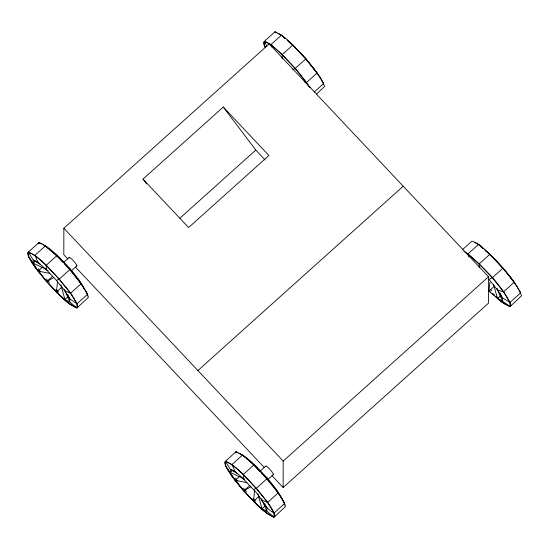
<?xml version="1.0" encoding="UTF-8"?>
<svg xmlns="http://www.w3.org/2000/svg" width="549" height="549" viewBox="0 0 549 549"><rect width="100%" height="100%" fill="white"/><g stroke="black" fill="none" stroke-linecap="round" stroke-linejoin="round"><path stroke-width="0.82" d="M53.864 277.526L46.61 281.685L34.82 266.793L28.308 256.253L28.315 252.08L38.924 242.555C51.4 247.709 60.527 258.95 69.826 268.379C76.99 277.231 84.484 286.523 88.478 297.263L77.004 307.962C64.473 302.89 56.135 290.798 46.61 281.685C39.981 272.524 30.868 264.323 27.45 253.261L28.315 252.08C41.079 257.378 49.671 269.586 59.196 279.167C65.976 287.848 74.486 296.062 77.869 306.788L77.004 307.962C64.638 302.286 55.861 291.176 46.665 281.479M49.849 273.395L38.128 271.11L33.228 263.191L33.235 260.054L28.315 252.08L34.841 255.395L46.15 265.311L59.196 279.167L70.498 293.248L77.011 303.789L77.004 307.962L69.812 302.032L64.906 299.541L56.417 292.095L57.528 281.534M271.968 475.667L283.14 487.526L488.459 303.199L488.507 276.758L269.188 43.906L63.862 228.233L63.821 254.667L67.932 259.039M87.62 295.932L87.627 294.264C76.311 275.248 61.2 257.728 43.275 244.765M225.378 465.449L225.385 461.277L235.995 451.752C248.471 456.898 257.605 468.146 266.896 477.568C274.061 486.421 281.555 495.72 285.549 506.453L274.075 517.158C261.544 512.087 253.206 499.988 243.681 490.881C237.058 481.72 227.938 473.519 224.52 462.45L225.385 461.277C238.149 466.568 246.741 478.783 256.266 488.356C263.046 497.044 271.556 505.258 274.939 515.985L274.075 517.158C261.468 511.352 252.574 499.954 243.193 490.079C236.475 482.447 230.347 474.329 225.378 465.449L235.198 480.3L246.92 482.592M244.689 479.202L230.299 472.387L230.306 469.251L225.385 461.277L231.918 464.591L243.221 474.501L256.266 488.356L267.569 502.445L274.088 512.986L274.075 517.158L266.883 511.222L261.976 508.738L253.487 501.292L254.599 490.724M265.38 47.523L264.302 45.54L264.309 41.367L274.925 31.842C287.456 36.913 295.794 49.012 305.319 58.119C311.942 67.28 321.062 75.481 324.48 86.55L316.752 93.886M283.14 487.526L283.188 461.085L63.862 228.233M284.691 505.128L284.698 503.46C278.453 491.568 269.291 481.535 260.356 471.632C253.583 465.154 247.455 457.399 238.897 453.227M282.131 58.873L282.145 54.598C276.559 49.89 271.556 43.481 264.309 41.367L263.451 42.547L264.302 45.54L265.51 47.557M479.202 267.288L479.215 263.863L467.913 253.954L463.905 251.373M69.826 268.379L69.812 269.634L81.108 283.723L84.58 289.344M266.896 477.568L266.883 478.831L278.178 492.92L284.698 503.46L274.088 512.986C264.09 508.319 261.31 496.77 253.508 489.591C246.261 482.399 239.886 473.485 230.306 469.251L237.655 473.657M489.921 282.165L488.981 291.107C495.74 296.405 501.717 303.775 510.076 306.52L521.55 295.822C516.705 282.186 505.533 271.83 496.358 260.995C488.761 253.981 481.988 244.703 471.996 241.114L462.629 249.521M38.059 243.729L38.924 242.555L41.827 244.031M235.13 452.925L235.995 451.752L237.449 452.486M28.308 256.253L33.228 263.191L35.616 261.049M38.128 271.11L42.383 267.288M142.994 179.111L223.278 107.034L268.907 155.484L188.623 227.554L142.994 179.111L146.61 183.888M63.711 262.305L69.277 257.303M46.61 281.685L52.745 276.181M71.844 270.376L76.791 265.929M56.417 292.095L61.92 287.154M70.478 304.647L64.906 299.541L67.911 296.837M314.261 91.958L323.622 83.551C314.117 67.102 301.312 52.656 287.106 40.111M179.983 218.131L255.8 150.062L223.278 107.034M197.901 370.541L403.22 186.214M230.299 472.387L232.687 470.246M235.198 480.3L239.453 476.477M259.656 471.55L265.84 465.998M231.898 475.99L243.681 490.881L249.816 485.378M283.188 461.085L488.507 276.758M268.406 479.064L273.354 474.624M253.487 501.292L258.991 496.344M494.368 286.269L488.981 291.107L490.284 291.979M267.548 513.843L261.976 508.738L264.989 506.034M466.465 253.219L467.913 253.954C484.376 268.756 502.04 284.705 510.941 305.347L510.076 306.52L502.376 301.044L497.469 298.553L500.359 295.959M484.808 249.932C498.952 262.168 511.284 276.648 520.692 292.823L510.083 302.348L510.076 306.52L503.543 303.206L495.891 296.686M243.681 490.881L250.934 486.723M292.583 69.798L295.197 68.453L305.807 58.921L305.319 58.119M40.585 264.46L33.235 260.054L38.142 262.546L46.631 269.991L56.43 280.395L59.196 279.167L69.812 269.634L64.7 264.213M253.508 489.591L256.266 488.356L266.883 478.831L261.207 472.806M304.215 81.856L306.493 82.535L310.055 87.799M48.175 270.664L46.631 269.991L46.15 265.311L56.76 255.786L60.019 257.968M33.228 263.191L46.857 269.648M276.373 32.583L274.925 31.842L276.229 32.919M277.828 33.317L281.452 35.157L285.219 38.464M474.899 242.589L478.522 244.429L482.921 248.285M49.431 249.459L51.531 250.522M246.501 458.655L248.601 459.719M39.576 263.438L38.142 262.546L34.841 255.395L45.457 245.87L56.76 255.786L62.998 262.408M236.646 472.634L235.212 471.742L231.918 464.591L242.528 455.066L253.83 464.976L260.075 471.605M257.097 467.165L253.83 464.976L243.221 474.501L243.701 479.188M38.924 242.555L40.207 243.468M235.995 451.752L237.278 452.664M288.239 41.326L291.272 43.989M293.694 46.116L295.513 47.708M485.309 250.598L492.583 256.98M494.127 294.943L492.24 293.296L494.67 295.554M496.008 296.597L503.543 303.206M285.164 38.56L281.452 35.157L270.842 44.682L271.68 46.967M482.859 248.402L478.522 244.429L467.913 253.954L469.031 256.994M490.621 289.632L491.76 290.696M58.695 292.137L55.916 289.412M255.765 501.333L252.986 498.602M255.8 150.062L265.16 159.999M75.577 267.157L264.323 467.549M48.387 283.291L59.168 294.738M244.895 491.883L256.239 503.927M246.453 491.664L243.296 488.047M49.383 282.474L46.226 278.851M56.43 280.395L64.919 290.977L69.819 298.896L77.011 303.789L87.627 294.264L85.452 290.75M34.82 266.793L46.123 280.882M236.825 479.922L237.806 481.205M39.754 270.726L40.729 272.009M519.217 290.737L520.692 292.823M322.146 81.472L323.622 83.551M235.473 478.014L236.331 479.284M38.403 268.818L39.26 270.087M510.872 277.966L512.21 280.127M313.802 68.7L315.14 70.855M308.668 86.049L301.277 75.714L295.197 68.453L282.145 54.598L270.842 44.682L264.309 41.367L266.889 46.288M264.302 45.54L265.606 47.653M502.39 267.39L514.18 282.282L503.563 291.807L497.483 289.989L489.001 279.407L492.268 277.719L502.877 268.193L489.832 254.338L479.215 263.863L492.268 277.719L503.563 291.807L510.083 302.348L502.383 297.908L496.845 288.472M275.385 488.15L278.178 492.92L267.569 502.445L261.99 500.173L261.351 498.657M78.308 278.954L81.108 283.723L70.498 293.248L64.919 290.977L64.281 289.46M500.139 293.29L502.383 297.908L502.376 301.044L497.078 288.699M264.645 503.474L266.889 508.093L266.883 511.222L261.914 499.652M67.568 294.278L69.819 298.896L69.812 302.032L64.844 290.462M493.681 284.663L497.469 298.553M257.961 494.031L261.976 508.738M60.891 284.835L64.906 299.541M265.709 466.183A5.751 0.844 48.1 0 1 270.609 470.177A5.751 0.844 48.1 0 1 272.97 474.514M69.277 257.948A5.751 0.844 48.1 0 1 73.545 260.926A5.751 0.844 48.1 0 1 76.407 265.819M292.761 45.073L282.145 54.598L295.197 68.453L306.493 82.535L317.102 73.01L305.807 58.921L292.761 45.073"/></g></svg>
